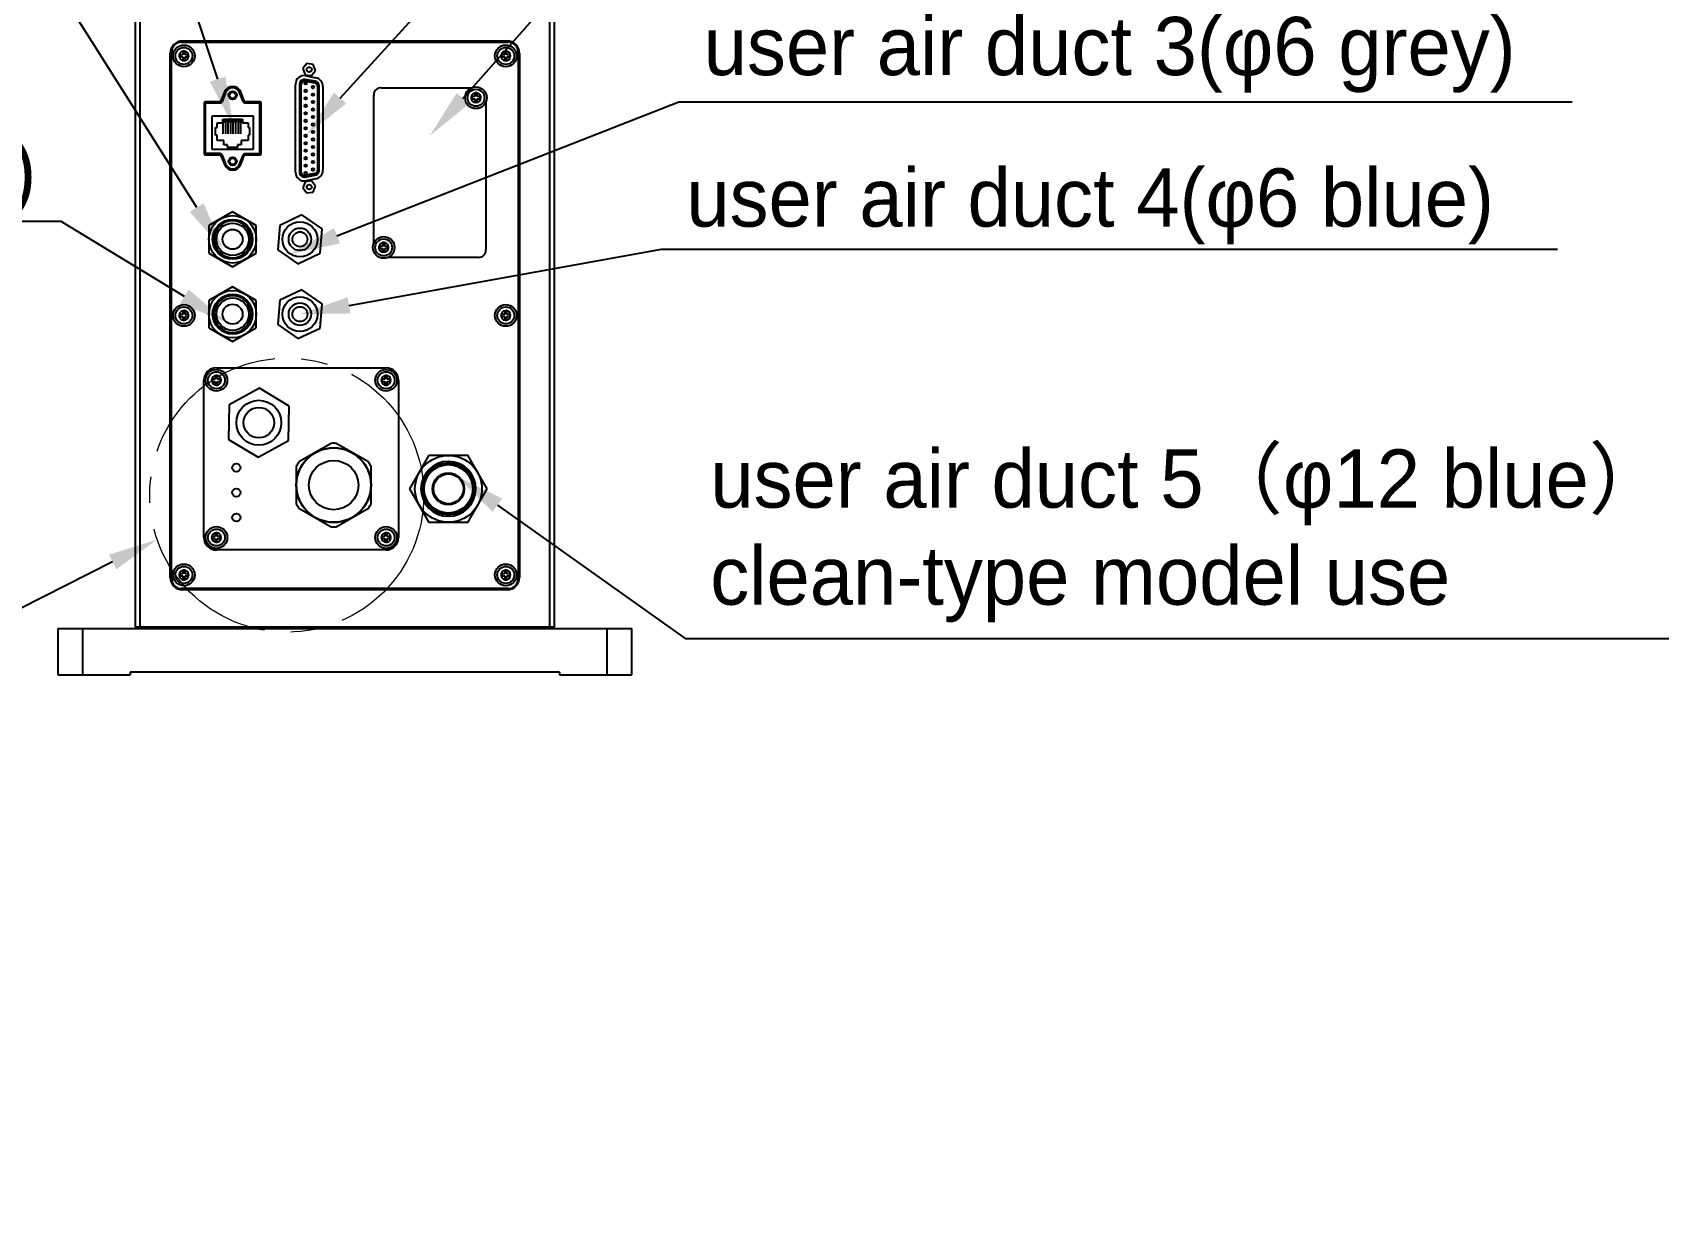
# Model space of a CAD drawing. Header units: millimetres. Extents: x 4061 to 8240, y 107 to 1541.
# Drawn here: x 6903.4 to 7098.9, y 238.8 to 379.9 of the extents above; entities that cross this region are included whole.
import ezdxf
from ezdxf import colors
from ezdxf.entities.mleader import LeaderData, LeaderLine
from ezdxf.math import Vec2, Vec3

# ---------------------------------------------------------------- set-up
doc = ezdxf.new("R2010")
doc.units = ezdxf.units.MM
doc.linetypes.add('ACAD_ISO03W100', pattern=[30, 12, -18])
doc.linetypes.add('CENTER2', pattern=[28.575, 19.05, -3.175, 3.175, -3.175])
doc.layers.add('虚线层', color=7, linetype='ACAD_ISO03W100', lineweight=0)
doc.styles.add('思源黑', font='SourceHanSansCN-Normal.ttf')

msp = doc.modelspace()

# ---------------------------------------------------------------- linework, layer by layer
for p, q in [((6915.724, 416.109), (6915.724, 308.409)), ((6916.324, 308.409), (6916.324, 416.109)), ((6965.524, 416.109), (6965.524, 308.409)), ((6966.124, 308.409), (6966.124, 416.109)), ((6919.924, 314.409), (6919.924, 377.409)), ((6920.074, 314.259), (6920.074, 377.559)), ((6921.274, 378.759), (6960.574, 378.759)), ((6921.424, 378.909), (6960.424, 378.909)), ((6921.446, 377.619), (6921.446, 377.237)), ((6921.701, 377.619), (6921.446, 377.619)), ((6921.701, 377.237), (6921.701, 377.619)), ((6922.151, 377.109), (6922.097, 377.352)), ((6960.401, 377.619), (6960.146, 377.619)), ((6960.146, 377.619), (6960.146, 377.237)), ((6960.401, 377.237), (6960.401, 377.619)), ((6960.851, 377.109), (6960.797, 377.352)), ((6961.774, 377.559), (6961.774, 314.259)), ((6961.924, 377.409), (6961.924, 314.409)), ((6920.994, 377.185), (6920.997, 377.109)), ((6920.997, 377.109), (6920.994, 377.036)), ((6921.046, 376.877), (6921.091, 376.793)), ((6921.064, 377.237), (6921.064, 376.982)), ((6921.446, 377.237), (6921.064, 377.237)), ((6921.064, 376.982), (6921.446, 376.982)), ((6921.446, 376.982), (6921.446, 376.599)), ((6921.446, 376.599), (6921.701, 376.599)), ((6921.644, 376.537), (6921.811, 376.583)), ((6922.084, 377.237), (6921.701, 377.237)), ((6921.701, 376.599), (6921.701, 376.982)), ((6921.701, 376.982), (6922.084, 376.982)), ((6922.084, 376.982), (6922.084, 377.237)), ((6922.099, 376.87), (6922.151, 377.109)), ((6936.345, 376.19), (6935.862, 375.578)), ((6935.862, 375.578), (6936.151, 374.853)), ((6937.117, 376.077), (6936.345, 376.19)), ((6937.406, 375.353), (6937.117, 376.077)), ((6959.694, 377.185), (6959.697, 377.109)), ((6959.697, 377.109), (6959.694, 377.036)), ((6959.746, 376.877), (6959.791, 376.793)), ((6960.146, 377.237), (6959.764, 377.237)), ((6959.764, 377.237), (6959.764, 376.982)), ((6959.764, 376.982), (6960.146, 376.982)), ((6960.146, 376.982), (6960.146, 376.599)), ((6960.146, 376.599), (6960.401, 376.599)), ((6960.344, 376.537), (6960.511, 376.583)), ((6960.784, 377.237), (6960.401, 377.237)), ((6960.401, 376.982), (6960.784, 376.982)), ((6960.401, 376.599), (6960.401, 376.982)), ((6960.784, 376.982), (6960.784, 377.237)), ((6960.799, 376.87), (6960.851, 377.109)), ((6934.984, 363.128), (6934.984, 373.691)), ((6935.449, 373.68), (6935.449, 363.138)), ((6935.449, 373.68), (6935.599, 373.68)), ((6935.599, 363.138), (6935.599, 373.68)), ((6935.659, 363.138), (6935.659, 373.68)), ((6936.116, 374.064), (6937.316, 373.854)), ((6936.126, 374.123), (6936.152, 374.271)), ((6937.326, 373.913), (6936.126, 374.123)), ((6936.151, 374.853), (6936.922, 374.741)), ((6937.352, 374.061), (6936.152, 374.271)), ((6936.241, 374.72), (6937.441, 374.478)), ((6936.922, 374.741), (6937.406, 375.353)), ((6937.352, 374.061), (6937.326, 373.913)), ((6937.639, 373.47), (6937.639, 363.348)), ((6937.699, 373.47), (6937.699, 363.348)), ((6937.699, 373.47), (6937.849, 373.47)), ((6937.849, 363.348), (6937.849, 373.47)), ((6938.284, 373.449), (6938.284, 363.369)), ((6924.154, 365.214), (6924.154, 371.604)), ((6925.881, 371.604), (6924.154, 371.604)), ((6925.881, 371.604), (6925.881, 371.454)), ((6926.448, 372.773), (6926.021, 371.699)), ((6926.16, 371.643), (6926.021, 371.699)), ((6926.588, 372.717), (6926.16, 371.643)), ((6926.448, 372.773), (6926.588, 372.717)), ((6928.26, 372.717), (6928.399, 372.773)), ((6928.688, 371.643), (6928.26, 372.717)), ((6928.827, 371.699), (6928.399, 372.773)), ((6928.827, 371.699), (6928.688, 371.643)), ((6928.966, 371.454), (6928.966, 371.604)), ((6930.694, 371.604), (6928.966, 371.604)), ((6930.694, 365.214), (6930.694, 371.604)), ((6944.389, 354.597), (6944.389, 372.384)), ((6945.289, 373.284), (6956.176, 373.284)), ((6956.116, 372.014), (6956.163, 371.847)), ((6956.561, 372.212), (6956.179, 372.212)), ((6956.179, 372.212), (6956.179, 371.957)), ((6956.179, 371.957), (6956.561, 371.957)), ((6956.457, 372.612), (6956.373, 372.567)), ((6956.45, 371.559), (6956.689, 371.507)), ((6956.816, 372.594), (6956.561, 372.594)), ((6956.561, 372.594), (6956.561, 372.212)), ((6956.561, 371.957), (6956.561, 371.574)), ((6956.561, 371.574), (6956.816, 371.574)), ((6956.689, 372.661), (6956.615, 372.664)), ((6956.764, 372.664), (6956.689, 372.661)), ((6956.689, 371.507), (6956.932, 371.561)), ((6956.816, 372.212), (6956.816, 372.594)), ((6957.199, 372.212), (6956.816, 372.212)), ((6956.816, 371.957), (6957.199, 371.957)), ((6956.816, 371.574), (6956.816, 371.957)), ((6957.199, 371.957), (6957.199, 372.212)), ((6957.889, 371.571), (6957.889, 353.784)), ((6924.004, 371.454), (6924.004, 365.364)), ((6924.004, 371.454), (6925.881, 371.454)), ((6924.964, 365.874), (6924.964, 369.894)), ((6924.964, 369.894), (6929.884, 369.894)), ((6928.966, 371.454), (6930.844, 371.454)), ((6929.884, 369.894), (6929.884, 365.874)), ((6930.844, 365.364), (6930.844, 371.454)), ((6925.384, 367.584), (6925.384, 368.514)), ((6925.384, 368.514), (6925.564, 368.514)), ((6925.564, 367.584), (6925.384, 367.584)), ((6925.564, 368.514), (6925.564, 369.084)), ((6925.564, 369.084), (6926.254, 369.084)), ((6925.564, 366.954), (6925.564, 367.584)), ((6926.254, 369.084), (6926.254, 369.504)), ((6926.254, 369.504), (6928.594, 369.504)), ((6926.284, 367.739), (6926.284, 369.504)), ((6926.284, 369.264), (6926.422, 369.264)), ((6926.422, 369.084), (6926.422, 369.504)), ((6926.59, 367.739), (6926.59, 369.504)), ((6926.59, 369.264), (6926.728, 369.264)), ((6926.728, 369.224), (6926.728, 369.504)), ((6926.896, 367.739), (6926.896, 369.504)), ((6927.034, 369.36), (6926.896, 369.36)), ((6926.896, 369.224), (6927.034, 369.224)), ((6927.034, 369.224), (6927.034, 369.504)), ((6927.202, 367.739), (6927.202, 369.504)), ((6927.34, 369.36), (6927.202, 369.36)), ((6927.202, 369.224), (6927.34, 369.224)), ((6927.34, 369.224), (6927.34, 369.504)), ((6927.508, 367.739), (6927.508, 369.504)), ((6927.646, 369.36), (6927.508, 369.36)), ((6927.508, 369.224), (6927.646, 369.224)), ((6927.646, 369.224), (6927.646, 369.504)), ((6927.814, 367.739), (6927.814, 369.504)), ((6927.952, 369.36), (6927.814, 369.36)), ((6927.814, 369.224), (6927.952, 369.224)), ((6927.952, 369.224), (6927.952, 369.504)), ((6928.12, 367.739), (6928.12, 369.504)), ((6928.258, 369.36), (6928.12, 369.36)), ((6928.12, 369.224), (6928.258, 369.224)), ((6928.258, 369.224), (6928.258, 369.504)), ((6928.426, 367.739), (6928.426, 369.504)), ((6928.564, 369.36), (6928.426, 369.36)), ((6928.426, 369.224), (6928.564, 369.224)), ((6928.564, 369.084), (6928.564, 369.504)), ((6928.594, 369.504), (6928.594, 369.084)), ((6928.594, 369.084), (6929.284, 369.084)), ((6929.284, 369.084), (6929.284, 368.514)), ((6929.284, 368.514), (6929.464, 368.514)), ((6929.284, 367.584), (6929.284, 366.954)), ((6929.464, 367.584), (6929.284, 367.584)), ((6929.464, 368.514), (6929.464, 367.584)), ((6929.884, 365.874), (6924.964, 365.874)), ((6926.389, 366.954), (6925.564, 366.954)), ((6926.389, 366.414), (6926.389, 366.954)), ((6926.824, 366.414), (6926.389, 366.414)), ((6926.824, 366.084), (6926.824, 366.414)), ((6928.024, 366.084), (6926.824, 366.084)), ((6928.024, 366.414), (6928.024, 366.084)), ((6928.459, 366.414), (6928.024, 366.414)), ((6928.459, 366.954), (6928.459, 366.414)), ((6929.284, 366.954), (6928.459, 366.954)), ((6925.881, 365.364), (6924.004, 365.364)), ((6924.154, 365.214), (6925.881, 365.214)), ((6925.881, 365.364), (6925.881, 365.214)), ((6926.021, 365.12), (6926.16, 365.175)), ((6926.021, 365.12), (6926.448, 364.046)), ((6926.16, 365.175), (6926.588, 364.101)), ((6926.588, 364.101), (6926.448, 364.046)), ((6928.26, 364.101), (6928.688, 365.175)), ((6928.399, 364.046), (6928.26, 364.101)), ((6928.399, 364.046), (6928.827, 365.12)), ((6928.688, 365.175), (6928.827, 365.12)), ((6928.966, 365.214), (6928.966, 365.364)), ((6928.966, 365.364), (6930.844, 365.364)), ((6928.966, 365.214), (6930.694, 365.214)), ((6935.599, 363.138), (6935.449, 363.138)), ((6936.151, 361.965), (6935.862, 361.241)), ((6937.316, 362.964), (6936.116, 362.754)), ((6936.126, 362.695), (6937.326, 362.905)), ((6936.152, 362.547), (6936.126, 362.695)), ((6936.922, 362.078), (6936.151, 361.965)), ((6936.152, 362.547), (6937.352, 362.757)), ((6937.441, 362.34), (6936.241, 362.098)), ((6937.406, 361.466), (6936.922, 362.078)), ((6937.326, 362.905), (6937.352, 362.757)), ((6937.849, 363.348), (6937.699, 363.348)), ((6935.862, 361.241), (6936.345, 360.629)), ((6936.345, 360.629), (6937.117, 360.741)), ((6937.117, 360.741), (6937.406, 361.466)), ((6927.424, 358.35), (6924.574, 356.705)), ((6930.274, 356.705), (6927.424, 358.35)), ((6935.762, 357.994), (6933.101, 356.733)), ((6938.184, 356.321), (6935.762, 357.994)), ((6924.574, 356.705), (6924.574, 353.414)), ((6930.274, 353.414), (6930.274, 356.705)), ((6933.101, 356.733), (6932.863, 353.798)), ((6937.947, 353.386), (6938.184, 356.321)), ((6945.016, 354.014), (6945.063, 353.847)), ((6945.461, 354.212), (6945.079, 354.212)), ((6945.079, 354.212), (6945.079, 353.957)), ((6945.079, 353.957), (6945.461, 353.957)), ((6945.357, 354.612), (6945.273, 354.567)), ((6945.716, 354.594), (6945.461, 354.594)), ((6945.461, 354.594), (6945.461, 354.212)), ((6945.461, 353.957), (6945.461, 353.574)), ((6945.589, 354.661), (6945.515, 354.664)), ((6945.664, 354.664), (6945.589, 354.661)), ((6945.716, 354.212), (6945.716, 354.594)), ((6946.099, 354.212), (6945.716, 354.212)), ((6945.716, 353.957), (6946.099, 353.957)), ((6945.716, 353.574), (6945.716, 353.957)), ((6946.099, 353.957), (6946.099, 354.212)), ((6924.574, 353.414), (6927.424, 351.768)), ((6927.424, 351.768), (6930.274, 353.414)), ((6932.863, 353.798), (6935.286, 352.124)), ((6935.286, 352.124), (6937.947, 353.386)), ((6945.35, 353.559), (6945.589, 353.507)), ((6945.461, 353.574), (6945.716, 353.574)), ((6945.589, 353.507), (6945.832, 353.561)), ((6956.989, 352.884), (6946.102, 352.884)), ((6927.424, 349.35), (6924.574, 347.705)), ((6930.274, 347.705), (6927.424, 349.35)), ((6935.762, 348.994), (6933.101, 347.733)), ((6938.184, 347.321), (6935.762, 348.994)), ((6921.446, 346.419), (6921.446, 346.037)), ((6921.701, 346.419), (6921.446, 346.419)), ((6921.701, 346.037), (6921.701, 346.419)), ((6922.151, 345.909), (6922.097, 346.152)), ((6924.574, 347.705), (6924.574, 344.414)), ((6930.274, 344.414), (6930.274, 347.705)), ((6933.101, 347.733), (6932.863, 344.798)), ((6937.947, 344.386), (6938.184, 347.321)), ((6960.401, 346.419), (6960.146, 346.419)), ((6960.146, 346.419), (6960.146, 346.037)), ((6960.401, 346.037), (6960.401, 346.419)), ((6960.851, 345.909), (6960.797, 346.152)), ((6920.994, 345.985), (6920.997, 345.909)), ((6920.997, 345.909), (6920.994, 345.836)), ((6921.046, 345.677), (6921.091, 345.593)), ((6921.064, 346.037), (6921.064, 345.782)), ((6921.446, 346.037), (6921.064, 346.037)), ((6921.064, 345.782), (6921.446, 345.782)), ((6921.446, 345.782), (6921.446, 345.399)), ((6921.446, 345.399), (6921.701, 345.399)), ((6921.644, 345.337), (6921.811, 345.383)), ((6922.084, 346.037), (6921.701, 346.037)), ((6921.701, 345.399), (6921.701, 345.782)), ((6921.701, 345.782), (6922.084, 345.782)), ((6922.084, 345.782), (6922.084, 346.037)), ((6922.099, 345.67), (6922.151, 345.909)), ((6924.574, 344.414), (6927.424, 342.768)), ((6927.424, 342.768), (6930.274, 344.414)), ((6932.863, 344.798), (6935.286, 343.124)), ((6935.286, 343.124), (6937.947, 344.386)), ((6959.694, 345.985), (6959.697, 345.909)), ((6959.697, 345.909), (6959.694, 345.836)), ((6959.746, 345.677), (6959.791, 345.593)), ((6960.146, 346.037), (6959.764, 346.037)), ((6959.764, 346.037), (6959.764, 345.782)), ((6959.764, 345.782), (6960.146, 345.782)), ((6960.146, 345.782), (6960.146, 345.399)), ((6960.146, 345.399), (6960.401, 345.399)), ((6960.344, 345.337), (6960.511, 345.383)), ((6960.784, 346.037), (6960.401, 346.037)), ((6960.401, 345.782), (6960.784, 345.782)), ((6960.401, 345.399), (6960.401, 345.782)), ((6960.784, 345.782), (6960.784, 346.037)), ((6960.799, 345.67), (6960.851, 345.909)), ((6924.949, 338.348), (6924.897, 338.109)), ((6925.346, 338.237), (6924.964, 338.237)), ((6924.964, 338.237), (6924.964, 337.982)), ((6925.404, 338.682), (6925.237, 338.635)), ((6925.601, 338.619), (6925.346, 338.619)), ((6925.346, 338.619), (6925.346, 338.237)), ((6925.474, 339.609), (6945.874, 339.609)), ((6925.601, 338.237), (6925.601, 338.619)), ((6925.984, 338.237), (6925.601, 338.237)), ((6926.002, 338.341), (6925.956, 338.425)), ((6925.984, 337.982), (6925.984, 338.237)), ((6945.349, 338.348), (6945.297, 338.109)), ((6945.746, 338.237), (6945.364, 338.237)), ((6945.364, 338.237), (6945.364, 337.982)), ((6945.804, 338.682), (6945.637, 338.635)), ((6946.001, 338.619), (6945.746, 338.619)), ((6945.746, 338.619), (6945.746, 338.237)), ((6946.001, 338.237), (6946.001, 338.619)), ((6946.384, 338.237), (6946.001, 338.237)), ((6946.402, 338.341), (6946.356, 338.425)), ((6946.384, 337.982), (6946.384, 338.237)), ((6923.974, 319.209), (6923.974, 338.109)), ((6924.897, 338.109), (6924.95, 337.866)), ((6924.964, 337.982), (6925.346, 337.982)), ((6925.346, 337.982), (6925.346, 337.599)), ((6925.346, 337.599), (6925.601, 337.599)), ((6925.601, 337.982), (6925.984, 337.982)), ((6925.601, 337.599), (6925.601, 337.982)), ((6926.051, 338.109), (6926.054, 338.183)), ((6926.053, 338.034), (6926.051, 338.109)), ((6930.659, 337.165), (6927.017, 335.161)), ((6934.215, 335.014), (6930.659, 337.165)), ((6945.297, 338.109), (6945.35, 337.866)), ((6945.364, 337.982), (6945.746, 337.982)), ((6945.746, 337.982), (6945.746, 337.599)), ((6945.746, 337.599), (6946.001, 337.599)), ((6946.001, 337.982), (6946.384, 337.982)), ((6946.001, 337.599), (6946.001, 337.982)), ((6946.451, 338.109), (6946.454, 338.183)), ((6946.453, 338.034), (6946.451, 338.109)), ((6947.374, 338.109), (6947.374, 319.209)), ((6927.017, 335.161), (6926.932, 331.005)), ((6934.131, 330.858), (6934.215, 335.014)), ((6926.932, 331.005), (6930.489, 328.853)), ((6930.489, 328.853), (6934.131, 330.858)), ((6939.26, 330.524), (6935.387, 328.288)), ((6943.76, 328.288), (6939.887, 330.524)), ((6951.036, 329.109), (6948.697, 325.059)), ((6951.036, 329.109), (6955.712, 329.109)), ((6958.05, 325.059), (6955.712, 329.109)), ((6935.074, 327.745), (6935.074, 323.273)), ((6944.074, 323.273), (6944.074, 327.745)), ((6948.697, 325.059), (6951.036, 321.009)), ((6955.712, 321.009), (6958.05, 325.059)), ((6935.387, 322.73), (6939.26, 320.494)), ((6939.887, 320.494), (6943.76, 322.73)), ((6955.712, 321.009), (6951.036, 321.009)), ((6924.949, 319.448), (6924.897, 319.209)), ((6924.897, 319.209), (6924.95, 318.966)), ((6925.346, 319.337), (6924.964, 319.337)), ((6924.964, 319.337), (6924.964, 319.082)), ((6924.964, 319.082), (6925.346, 319.082)), ((6925.404, 319.782), (6925.237, 319.735)), ((6925.601, 319.719), (6925.346, 319.719)), ((6925.346, 319.719), (6925.346, 319.337)), ((6925.346, 319.082), (6925.346, 318.699)), ((6925.346, 318.699), (6925.601, 318.699)), ((6925.601, 319.337), (6925.601, 319.719)), ((6925.984, 319.337), (6925.601, 319.337)), ((6925.601, 319.082), (6925.984, 319.082)), ((6925.601, 318.699), (6925.601, 319.082)), ((6926.002, 319.441), (6925.956, 319.525)), ((6925.984, 319.082), (6925.984, 319.337)), ((6926.051, 319.209), (6926.054, 319.283)), ((6926.053, 319.134), (6926.051, 319.209)), ((6945.349, 319.448), (6945.297, 319.209)), ((6945.297, 319.209), (6945.35, 318.966)), ((6945.746, 319.337), (6945.364, 319.337)), ((6945.364, 319.337), (6945.364, 319.082)), ((6945.364, 319.082), (6945.746, 319.082)), ((6945.804, 319.782), (6945.637, 319.735)), ((6946.001, 319.719), (6945.746, 319.719)), ((6945.746, 319.719), (6945.746, 319.337)), ((6945.746, 319.082), (6945.746, 318.699)), ((6945.746, 318.699), (6946.001, 318.699)), ((6946.001, 319.337), (6946.001, 319.719)), ((6946.384, 319.337), (6946.001, 319.337)), ((6946.001, 319.082), (6946.384, 319.082)), ((6946.001, 318.699), (6946.001, 319.082)), ((6946.402, 319.441), (6946.356, 319.525)), ((6946.384, 319.082), (6946.384, 319.337)), ((6946.451, 319.209), (6946.454, 319.283)), ((6946.453, 319.134), (6946.451, 319.209)), ((6945.874, 317.709), (6925.474, 317.709)), ((6920.994, 314.785), (6920.997, 314.709)), ((6921.446, 314.837), (6921.064, 314.837)), ((6921.064, 314.837), (6921.064, 314.582)), ((6921.701, 315.219), (6921.446, 315.219)), ((6921.446, 315.219), (6921.446, 314.837)), ((6921.701, 314.837), (6921.701, 315.219)), ((6922.084, 314.837), (6921.701, 314.837)), ((6922.084, 314.582), (6922.084, 314.837)), ((6922.151, 314.709), (6922.097, 314.952)), ((6959.694, 314.785), (6959.697, 314.709)), ((6960.146, 314.837), (6959.764, 314.837)), ((6959.764, 314.837), (6959.764, 314.582)), ((6960.401, 315.219), (6960.146, 315.219)), ((6960.146, 315.219), (6960.146, 314.837)), ((6960.401, 314.837), (6960.401, 315.219)), ((6960.784, 314.837), (6960.401, 314.837)), ((6960.784, 314.582), (6960.784, 314.837)), ((6960.851, 314.709), (6960.797, 314.952)), ((6920.997, 314.709), (6920.994, 314.636)), ((6921.046, 314.477), (6921.091, 314.393)), ((6921.064, 314.582), (6921.446, 314.582)), ((6960.574, 313.059), (6921.274, 313.059)), ((6960.424, 312.909), (6921.424, 312.909)), ((6921.446, 314.582), (6921.446, 314.199)), ((6921.446, 314.199), (6921.701, 314.199)), ((6921.644, 314.137), (6921.811, 314.183)), ((6921.701, 314.582), (6922.084, 314.582)), ((6921.701, 314.199), (6921.701, 314.582)), ((6922.099, 314.47), (6922.151, 314.709)), ((6959.697, 314.709), (6959.694, 314.636)), ((6959.746, 314.477), (6959.791, 314.393)), ((6959.764, 314.582), (6960.146, 314.582)), ((6960.146, 314.582), (6960.146, 314.199)), ((6960.146, 314.199), (6960.401, 314.199)), ((6960.344, 314.137), (6960.511, 314.183)), ((6960.401, 314.582), (6960.784, 314.582)), ((6960.401, 314.199), (6960.401, 314.582)), ((6960.799, 314.47), (6960.851, 314.709)), ((6906.424, 308.259), (6975.424, 308.259)), ((6906.424, 308.259), (6906.424, 302.709)), ((6909.424, 302.709), (6909.424, 308.259)), ((6966.124, 308.409), (6915.724, 308.409)), ((6915.874, 308.409), (6915.874, 308.259)), ((6916.774, 308.259), (6916.774, 308.409)), ((6965.074, 308.409), (6965.074, 308.259)), ((6965.974, 308.259), (6965.974, 308.409)), ((6972.424, 308.259), (6972.424, 302.709)), ((6975.424, 302.709), (6975.424, 308.259)), ((6906.424, 302.709), (6915.124, 302.709)), ((6966.724, 303.009), (6915.124, 303.009)), ((6915.124, 303.009), (6915.124, 302.709)), ((6966.724, 303.009), (6966.724, 302.709)), ((6966.724, 302.709), (6975.424, 302.709))]:
    msp.add_line(p, q)
for points in [[(6921.241, 377.581), (6921.155, 377.506), (6921.091, 377.425), (6921.046, 377.343), (6921.022, 377.261), (6920.994, 377.185)], [(6921.485, 377.679), (6921.351, 377.641), (6921.241, 377.581)], [(6922.097, 377.352), (6921.969, 377.53), (6921.807, 377.637), (6921.64, 377.682), (6921.485, 377.679)], [(6959.941, 377.581), (6959.855, 377.506), (6959.791, 377.425), (6959.746, 377.343), (6959.722, 377.261), (6959.694, 377.185)], [(6960.185, 377.679), (6960.051, 377.641), (6959.941, 377.581)], [(6960.797, 377.352), (6960.669, 377.53), (6960.507, 377.637), (6960.34, 377.682), (6960.185, 377.679)], [(6920.994, 377.036), (6921.021, 376.959), (6921.046, 376.877)], [(6921.091, 376.793), (6921.156, 376.711), (6921.243, 376.637), (6921.354, 376.576), (6921.489, 376.539), (6921.644, 376.537)], [(6921.811, 376.583), (6921.972, 376.692), (6922.099, 376.87)], [(6959.694, 377.036), (6959.721, 376.959), (6959.746, 376.877)], [(6959.791, 376.793), (6959.856, 376.711), (6959.943, 376.637), (6960.054, 376.576), (6960.189, 376.539), (6960.344, 376.537)], [(6960.511, 376.583), (6960.672, 376.692), (6960.799, 376.87)], [(6956.373, 372.567), (6956.291, 372.502), (6956.216, 372.415), (6956.156, 372.304), (6956.118, 372.169), (6956.116, 372.014)], [(6956.163, 371.847), (6956.272, 371.686), (6956.45, 371.559)], [(6956.615, 372.664), (6956.539, 372.637), (6956.457, 372.612)], [(6957.16, 372.417), (6957.086, 372.503), (6957.005, 372.567), (6956.923, 372.612), (6956.841, 372.636), (6956.764, 372.664)], [(6956.932, 371.561), (6957.11, 371.689), (6957.217, 371.851), (6957.262, 372.018), (6957.259, 372.173)], [(6957.259, 372.173), (6957.221, 372.307), (6957.16, 372.417)], [(6945.273, 354.567), (6945.191, 354.502), (6945.116, 354.415), (6945.056, 354.304), (6945.018, 354.169), (6945.016, 354.014)], [(6945.515, 354.664), (6945.439, 354.637), (6945.357, 354.612)], [(6946.06, 354.417), (6945.986, 354.503), (6945.905, 354.567), (6945.823, 354.612), (6945.741, 354.636), (6945.664, 354.664)], [(6945.832, 353.561), (6946.01, 353.689), (6946.117, 353.851), (6946.162, 354.018), (6946.159, 354.173)], [(6946.159, 354.173), (6946.121, 354.307), (6946.06, 354.417)], [(6945.063, 353.847), (6945.172, 353.686), (6945.35, 353.559)], [(6921.241, 346.381), (6921.155, 346.306), (6921.091, 346.225), (6921.046, 346.143), (6921.022, 346.061), (6920.994, 345.985)], [(6921.485, 346.479), (6921.351, 346.441), (6921.241, 346.381)], [(6922.097, 346.152), (6921.969, 346.33), (6921.807, 346.437), (6921.64, 346.482), (6921.485, 346.479)], [(6959.941, 346.381), (6959.855, 346.306), (6959.791, 346.225), (6959.746, 346.143), (6959.722, 346.061), (6959.694, 345.985)], [(6960.185, 346.479), (6960.051, 346.441), (6959.941, 346.381)], [(6960.797, 346.152), (6960.669, 346.33), (6960.507, 346.437), (6960.34, 346.482), (6960.185, 346.479)], [(6920.994, 345.836), (6921.021, 345.759), (6921.046, 345.677)], [(6921.091, 345.593), (6921.156, 345.511), (6921.243, 345.437), (6921.354, 345.376), (6921.489, 345.339), (6921.644, 345.337)], [(6921.811, 345.383), (6921.972, 345.492), (6922.099, 345.67)], [(6959.694, 345.836), (6959.721, 345.759), (6959.746, 345.677)], [(6959.791, 345.593), (6959.856, 345.511), (6959.943, 345.437), (6960.054, 345.376), (6960.189, 345.339), (6960.344, 345.337)], [(6960.511, 345.383), (6960.672, 345.492), (6960.799, 345.67)], [(6925.237, 338.635), (6925.075, 338.526), (6924.949, 338.348)], [(6925.956, 338.425), (6925.892, 338.507), (6925.805, 338.582), (6925.694, 338.643), (6925.559, 338.68), (6925.404, 338.682)], [(6926.054, 338.183), (6926.027, 338.259), (6926.002, 338.341)], [(6945.637, 338.635), (6945.475, 338.526), (6945.349, 338.348)], [(6946.356, 338.425), (6946.292, 338.507), (6946.205, 338.582), (6946.094, 338.643), (6945.959, 338.68), (6945.804, 338.682)], [(6946.454, 338.183), (6946.427, 338.259), (6946.402, 338.341)], [(6924.95, 337.866), (6925.079, 337.689), (6925.241, 337.581), (6925.408, 337.536), (6925.563, 337.539)], [(6925.563, 337.539), (6925.697, 337.577), (6925.806, 337.638)], [(6925.806, 337.638), (6925.892, 337.712), (6925.956, 337.793), (6926.001, 337.875), (6926.026, 337.957), (6926.053, 338.034)], [(6945.35, 337.866), (6945.479, 337.689), (6945.641, 337.581), (6945.808, 337.536), (6945.963, 337.539)], [(6945.963, 337.539), (6946.097, 337.577), (6946.206, 337.638)], [(6946.206, 337.638), (6946.292, 337.712), (6946.356, 337.793), (6946.401, 337.875), (6946.426, 337.957), (6946.453, 338.034)], [(6925.237, 319.735), (6925.075, 319.626), (6924.949, 319.448)], [(6924.95, 318.966), (6925.079, 318.789), (6925.241, 318.681), (6925.408, 318.636), (6925.563, 318.639)], [(6925.956, 319.525), (6925.892, 319.607), (6925.805, 319.682), (6925.694, 319.743), (6925.559, 319.78), (6925.404, 319.782)], [(6925.563, 318.639), (6925.697, 318.677), (6925.806, 318.738)], [(6925.806, 318.738), (6925.892, 318.812), (6925.956, 318.893), (6926.001, 318.975), (6926.026, 319.057), (6926.053, 319.134)], [(6926.054, 319.283), (6926.027, 319.359), (6926.002, 319.441)], [(6945.637, 319.735), (6945.475, 319.626), (6945.349, 319.448)], [(6945.35, 318.966), (6945.479, 318.789), (6945.641, 318.681), (6945.808, 318.636), (6945.963, 318.639)], [(6946.356, 319.525), (6946.292, 319.607), (6946.205, 319.682), (6946.094, 319.743), (6945.959, 319.78), (6945.804, 319.782)], [(6945.963, 318.639), (6946.097, 318.677), (6946.206, 318.738)], [(6946.206, 318.738), (6946.292, 318.812), (6946.356, 318.893), (6946.401, 318.975), (6946.426, 319.057), (6946.453, 319.134)], [(6946.454, 319.283), (6946.427, 319.359), (6946.402, 319.441)], [(6921.241, 315.181), (6921.155, 315.106), (6921.091, 315.025), (6921.046, 314.943), (6921.022, 314.861), (6920.994, 314.785)], [(6921.485, 315.279), (6921.351, 315.241), (6921.241, 315.181)], [(6922.097, 314.952), (6921.969, 315.13), (6921.807, 315.237), (6921.64, 315.282), (6921.485, 315.279)], [(6959.941, 315.181), (6959.855, 315.106), (6959.791, 315.025), (6959.746, 314.943), (6959.722, 314.861), (6959.694, 314.785)], [(6960.185, 315.279), (6960.051, 315.241), (6959.941, 315.181)], [(6960.797, 314.952), (6960.669, 315.13), (6960.507, 315.237), (6960.34, 315.282), (6960.185, 315.279)], [(6920.994, 314.636), (6921.021, 314.559), (6921.046, 314.477)], [(6921.091, 314.393), (6921.156, 314.311), (6921.243, 314.237), (6921.354, 314.176), (6921.489, 314.139), (6921.644, 314.137)], [(6921.811, 314.183), (6921.972, 314.292), (6922.099, 314.47)], [(6959.694, 314.636), (6959.721, 314.559), (6959.746, 314.477)], [(6959.791, 314.393), (6959.856, 314.311), (6959.943, 314.237), (6960.054, 314.176), (6960.189, 314.139), (6960.344, 314.137)], [(6960.511, 314.183), (6960.672, 314.292), (6960.799, 314.47)]]:
    msp.add_lwpolyline(points)
for centre, radius in [((6921.574, 377.109), 1.305), ((6921.574, 377.109), 1.02), ((6960.274, 377.109), 1.305), ((6960.274, 377.109), 1.02), ((6936.634, 375.465), 0.3), ((6936.199, 373.809), 0.15), ((6937.099, 373.359), 0.15), ((6927.424, 372.384), 0.495), ((6927.424, 372.384), 0.375), ((6936.199, 372.909), 0.15), ((6936.199, 372.009), 0.15), ((6937.099, 372.459), 0.15), ((6937.099, 371.559), 0.15), ((6956.689, 372.084), 1.305), ((6956.689, 372.084), 1.02), ((6936.199, 371.109), 0.15), ((6936.199, 370.209), 0.15), ((6937.099, 370.659), 0.15), ((6937.099, 369.759), 0.15), ((6936.199, 369.309), 0.15), ((6936.199, 368.409), 0.15), ((6936.199, 367.509), 0.15), ((6937.099, 368.859), 0.15), ((6937.099, 367.959), 0.15), ((6936.199, 366.609), 0.15), ((6936.199, 365.709), 0.15), ((6937.099, 367.059), 0.15), ((6937.099, 366.159), 0.15), ((6927.424, 364.434), 0.495), ((6927.424, 364.434), 0.375), ((6936.199, 364.809), 0.15), ((6936.199, 363.909), 0.15), ((6937.099, 365.259), 0.15), ((6937.099, 364.359), 0.15), ((6936.199, 363.009), 0.15), ((6937.099, 363.459), 0.15), ((6936.634, 361.353), 0.3), ((6927.424, 355.059), 2.85), ((6927.424, 355.059), 2.4), ((6927.424, 355.059), 1.95), ((6927.424, 355.059), 1.2), ((6935.524, 355.059), 2.1), ((6935.524, 355.059), 1.35), ((6935.524, 355.059), 0.9), ((6945.589, 354.084), 1.305), ((6945.589, 354.084), 1.02), ((6927.424, 346.059), 2.85), ((6927.424, 346.059), 2.4), ((6927.424, 346.059), 1.95), ((6935.524, 346.059), 2.1), ((6921.574, 345.909), 1.305), ((6921.574, 345.909), 1.02), ((6927.424, 346.059), 1.2), ((6935.524, 346.059), 1.35), ((6935.524, 346.059), 0.9), ((6960.274, 345.909), 1.305), ((6960.274, 345.909), 1.02), ((6925.474, 338.109), 1.305), ((6925.474, 338.109), 1.02), ((6945.874, 338.109), 1.305), ((6945.874, 338.109), 1.02), ((6930.574, 333.009), 2.7), ((6930.574, 333.009), 1.834), ((6939.574, 325.509), 4.5), ((6939.574, 325.509), 4.47), ((6939.574, 325.509), 2.97), ((6953.374, 325.059), 4.02), ((6927.874, 327.609), 0.495), ((6953.374, 325.059), 3.116), ((6953.374, 325.059), 2.97), ((6953.374, 325.059), 2.92), ((6953.374, 325.059), 1.906), ((6953.374, 325.059), 1.8), ((6927.874, 324.609), 0.495), ((6927.874, 321.609), 0.495), ((6925.474, 319.209), 1.305), ((6925.474, 319.209), 1.02), ((6945.874, 319.209), 1.305), ((6945.874, 319.209), 1.02), ((6921.574, 314.709), 1.305), ((6921.574, 314.709), 1.02), ((6960.274, 314.709), 1.305), ((6960.274, 314.709), 1.02)]:
    msp.add_circle(centre, radius)
for centre, radius, start, end in [((6921.424, 377.409), 1.5, 90, 180), ((6921.274, 377.559), 1.2, 90, 180), ((6960.424, 377.409), 1.5, 0, 90), ((6960.574, 377.559), 1.2, 0, 90), ((6927.424, 372.384), 1.05, 21.71175, 158.28825), ((6936.034, 373.691), 1.05, 78.61496, 180), ((6936.049, 373.68), 0.6, 80.07375, 180), ((6936.049, 373.68), 0.45, 80.07366, 180.0001), ((6936.049, 373.68), 0.39, 80.07347, 180.00028), ((6937.249, 373.47), 0.39, 359.99982, 80.07393), ((6937.249, 373.47), 0.45, 359.99994, 80.07381), ((6937.249, 373.47), 0.6, 0, 80.07375), ((6937.234, 373.449), 1.05, 0, 78.61496), ((6924.154, 371.454), 0.15, 90, 180), ((6925.881, 371.754), 0.15, 270, 338.28825), ((6925.881, 371.754), 0.3, 270, 338.28825), ((6927.424, 372.384), 0.9, 21.71175, 158.28825), ((6928.966, 371.754), 0.3, 201.71175, 270), ((6928.966, 371.754), 0.15, 201.71175, 270), ((6930.694, 371.454), 0.15, 0, 90), ((6945.289, 372.384), 0.9, 90, 180), ((6924.154, 365.364), 0.15, 180, 270), ((6925.881, 365.064), 0.3, 21.71175, 90), ((6925.881, 365.064), 0.15, 21.71175, 90), ((6927.424, 364.434), 1.05, 201.71175, 338.28825), ((6927.424, 364.434), 0.9, 201.71175, 338.28825), ((6928.966, 365.064), 0.3, 90, 158.28825), ((6928.966, 365.064), 0.15, 90, 158.28825), ((6930.694, 365.364), 0.15, 270, 0), ((6936.034, 363.128), 1.05, 180, 281.38504), ((6936.049, 363.138), 0.6, 180, 279.92625), ((6936.049, 363.138), 0.45, 179.9999, 279.92634), ((6936.049, 363.138), 0.39, 179.99972, 279.92653), ((6937.249, 363.348), 0.39, 279.92607, 0.00018), ((6937.249, 363.348), 0.45, 279.92619, 0.00006), ((6937.249, 363.348), 0.6, 279.92625, 0), ((6937.234, 363.369), 1.05, 281.38504, 0), ((6927.424, 355.059), 2.216, 270, 268.87154), ((6956.989, 353.784), 0.9, 270, 0), ((6927.424, 346.059), 2.216, 270, 268.87154), ((6925.474, 338.109), 1.5, 90, 180), ((6945.874, 338.109), 1.5, 0, 90), ((6939.574, 325.509), 5.025, 86.42439, 93.57561), ((6939.574, 325.509), 5.025, 146.42439, 153.57561), ((6939.574, 325.509), 5.025, 26.42439, 33.57561), ((6953.374, 325.059), 3.299, 90, 89.16414), ((6953.374, 325.059), 3, 90, 89.28), ((6939.574, 325.509), 5.025, 206.42439, 213.57561), ((6939.574, 325.509), 5.025, 326.42439, 333.57561), ((6925.474, 319.209), 1.5, 180, 270), ((6939.574, 325.509), 5.025, 266.42439, 273.57561), ((6945.874, 319.209), 1.5, 270, 0), ((6921.424, 314.409), 1.5, 180, 270), ((6921.274, 314.259), 1.2, 180, 270), ((6960.424, 314.409), 1.5, 270, 0), ((6960.574, 314.259), 1.2, 270, 0)]:
    msp.add_arc(centre, radius, start, end)
at = {"layer": '虚线层', "linetype": 'CENTER2'}
msp.add_circle((6933.942, 324.304), 16.474, dxfattribs=at)

# ---------------------------------------------------------------- leaders
ml = msp.add_multileader_mtext('Standard')
ml.set_content('{\\C256;network port}', style='思源黑')
ml.set_leader_properties()
ml.build(insert=Vec2(0, 0))
ml.multileader.update_dxf_attribs({"text_left_attachment_type": 5, "text_right_attachment_type": 5, "dogleg_length": 1, "arrow_head_size": 6})
ctx = ml.context
ctx.base_point, ctx.char_height, ctx.arrow_head_size, ctx.plane_origin = Vec3(6841.499, 442.626), 7, 6, Vec3(6927.508, 368.622)
ctx.left_attachment, ctx.right_attachment, ctx.text_align_type = 5, 5, 2
notes = []
notes.append((ctx, [(0, (1, 1, 0), (6903.087, 442.626), (-1, 0), 1, [(0, [(6927.508, 368.622)], 0, [])])]))
ctx.mtext.insert, ctx.mtext.alignment, ctx.mtext.flow_direction = Vec3(6900.087, 452.456), 3, 5
ml = msp.add_multileader_mtext('Standard')
ml.set_content('DB25', style='思源黑')
ml.set_leader_properties()
ml.build(insert=Vec2(0, 0))
ml.multileader.update_dxf_attribs({"text_left_attachment_type": 5, "text_right_attachment_type": 5, "dogleg_length": 1, "arrow_head_size": 6})
ctx = ml.context
ctx.base_point, ctx.char_height, ctx.arrow_head_size, ctx.plane_origin = Vec3(6979.391, 413.773), 7, 6, Vec3(6936.312, 367.607)
ctx.left_attachment, ctx.right_attachment = 5, 5
notes.append((ctx, [(0, (1, 1, 0), (6978.391, 413.773), (1, 0), 1, [(0, [(6936.312, 367.607)], 0, [])])]))
ctx.mtext.insert, ctx.mtext.flow_direction = Vec3(6981.391, 421.026), 5
ml = msp.add_multileader_mtext('Standard')
ml.set_content('{\\C256;battery pack}', style='思源黑')
ml.set_leader_properties()
ml.build(insert=Vec2(0, 0))
ml.multileader.update_dxf_attribs({"text_left_attachment_type": 5, "text_right_attachment_type": 5, "dogleg_length": 1, "arrow_head_size": 6})
ctx = ml.context
ctx.base_point, ctx.char_height, ctx.arrow_head_size, ctx.plane_origin = Vec3(6979.75, 398.709), 7, 6, Vec3(6951.132, 367.504)
ctx.left_attachment, ctx.right_attachment = 5, 5
notes.append((ctx, [(0, (1, 1, 0), (6978.75, 398.709), (1, 0), 1, [(0, [(6951.132, 367.504)], 0, [])])]))
ctx.mtext.insert, ctx.mtext.flow_direction = Vec3(6981.75, 408.576), 5
ml = msp.add_multileader_mtext('Standard')
ml.set_content('{\\C7;user air duct }1{\\C256;(φ8 grey)}', style='思源黑')
ml.set_leader_properties()
ml.build(insert=Vec2(0, 0))
ml.multileader.update_dxf_attribs({"text_left_attachment_type": 5, "text_right_attachment_type": 5, "dogleg_length": 1, "arrow_head_size": 6})
ctx = ml.context
ctx.base_point, ctx.char_height, ctx.arrow_head_size, ctx.plane_origin = Vec3(6795.609, 393.708), 7, 6, Vec3(6926.312, 353.799)
ctx.left_attachment, ctx.right_attachment, ctx.text_align_type = 5, 5, 2
notes.append((ctx, [(0, (1, 1, 0), (6901.126, 393.708), (-1, 0), 1, [(0, [(6926.312, 353.799)], 0, [])])]))
ctx.mtext.insert, ctx.mtext.alignment, ctx.mtext.flow_direction = Vec3(6898.126, 403.911), 3, 5
ml = msp.add_multileader_mtext('Standard')
ml.set_content('{\\C7;user air duct }3{\\C256;(φ6 grey)}', style='思源黑')
ml.set_leader_properties()
ml.build(insert=Vec2(0, 0))
ml.multileader.update_dxf_attribs({"text_left_attachment_type": 5, "text_right_attachment_type": 5, "dogleg_length": 1, "arrow_head_size": 6})
ctx = ml.context
ctx.base_point, ctx.char_height, ctx.arrow_head_size, ctx.plane_origin = Vec3(6982.064, 371.593), 7, 6, Vec3(6934.389, 353.292)
ctx.left_attachment, ctx.right_attachment = 5, 5
notes.append((ctx, [(0, (1, 1, 0), (6981.064, 371.593), (1, 0), 1, [(0, [(6934.389, 353.292)], 0, [])])]))
ctx.mtext.insert, ctx.mtext.flow_direction = Vec3(6984.064, 381.796), 5
ml = msp.add_multileader_mtext('Standard')
ml.set_content('{\\C7;user air duct }2{\\C256;(φ8 blue)}', style='思源黑')
ml.set_leader_properties()
ml.build(insert=Vec2(0, 0))
ml.multileader.update_dxf_attribs({"text_left_attachment_type": 5, "text_right_attachment_type": 5, "dogleg_length": 1, "arrow_head_size": 6})
ctx = ml.context
ctx.base_point, ctx.char_height, ctx.arrow_head_size, ctx.plane_origin = Vec3(6800.864, 357.196), 7, 6, Vec3(6838.701, 187.461)
ctx.left_attachment, ctx.right_attachment, ctx.text_align_type = 5, 5, 2
notes.append((ctx, [(0, (1, 1, 0), (6906.824, 357.196), (-1, 0), 1, [(0, [(6926.751, 345.066)], 0, [])])]))
ctx.mtext.insert, ctx.mtext.alignment, ctx.mtext.flow_direction = Vec3(6903.824, 366.904), 3, 5
ml = msp.add_multileader_mtext('Standard')
ml.set_content('{\\C7;user air duct }4{\\C256;(φ6 blue)}', style='思源黑')
ml.set_leader_properties()
ml.build(insert=Vec2(0, 0))
ml.multileader.update_dxf_attribs({"text_left_attachment_type": 5, "text_right_attachment_type": 5, "dogleg_length": 1, "arrow_head_size": 6})
ctx = ml.context
ctx.base_point, ctx.char_height, ctx.arrow_head_size, ctx.plane_origin = Vec3(6979.975, 353.874), 7, 6, Vec3(6997.762, 86.572)
ctx.left_attachment, ctx.right_attachment = 5, 5
notes.append((ctx, [(0, (1, 1, 0), (6978.975, 353.874), (1, 0), 1, [(0, [(6935.524, 346.059)], 0, [])])]))
ctx.mtext.insert, ctx.mtext.flow_direction = Vec3(6981.975, 363.582), 5
ml = msp.add_multileader_mtext('Standard')
ml.set_content('{\\C256;Installation table alignment \\Pperforation no less than }φ65', style='思源黑')
ml.set_leader_properties()
ml.build(insert=Vec2(0, 0))
ml.multileader.update_dxf_attribs({"text_left_attachment_type": 5, "text_right_attachment_type": 5, "dogleg_length": 1, "arrow_head_size": 6})
ctx = ml.context
ctx.base_point, ctx.char_height, ctx.arrow_head_size, ctx.plane_origin = Vec3(6767.874, 307.959), 7, 6, Vec3(6918.354, 318.971)
ctx.left_attachment, ctx.right_attachment, ctx.text_align_type = 5, 5, 2
notes.append((ctx, [(0, (1, 1, 0), (6896.544, 307.959), (-1, 0), 1, [(0, [(6918.354, 318.971)], 0, [])])]))
ctx.mtext.insert, ctx.mtext.alignment, ctx.mtext.flow_direction = Vec3(6893.544, 330.193), 3, 5
ml = msp.add_multileader_mtext('Standard')
ml.set_content('{\\C7;user air duct }5（φ12 blue）\\Pclean-type model use', style='思源黑')
ml.set_leader_properties()
ml.build(insert=Vec2(0, 0))
ml.multileader.update_dxf_attribs({"text_left_attachment_type": 5, "text_right_attachment_type": 5, "dogleg_length": 1, "arrow_head_size": 6})
ctx = ml.context
ctx.base_point, ctx.char_height, ctx.arrow_head_size, ctx.plane_origin = Vec3(6982.859, 307.084), 7, 6, Vec3(6954.366, 326.561)
ctx.left_attachment, ctx.right_attachment = 5, 5
notes.append((ctx, [(0, (1, 1, 0), (6981.859, 307.084), (1, 0), 1, [(0, [(6954.366, 326.561)], 0, [])])]))
ctx.mtext.insert, ctx.mtext.flow_direction = Vec3(6984.859, 329.794), 5
for ctx, leaders in notes:
    for number, flags, end, landing, length, lines in leaders:
        leader = LeaderData()
        leader.index, (leader.has_last_leader_line, leader.has_dogleg_vector, leader.attachment_direction) = number, flags
        leader.last_leader_point, leader.dogleg_vector, leader.dogleg_length = Vec3(end), Vec3(landing), length
        for number, points, colour, breaks in lines:
            line = LeaderLine()
            line.index, line.vertices, line.color, line.breaks = number, Vec3.list(points), colors.encode_raw_color(colour), breaks
            leader.lines.append(line)
        ctx.leaders.append(leader)

doc.saveas('drawing.dxf')
